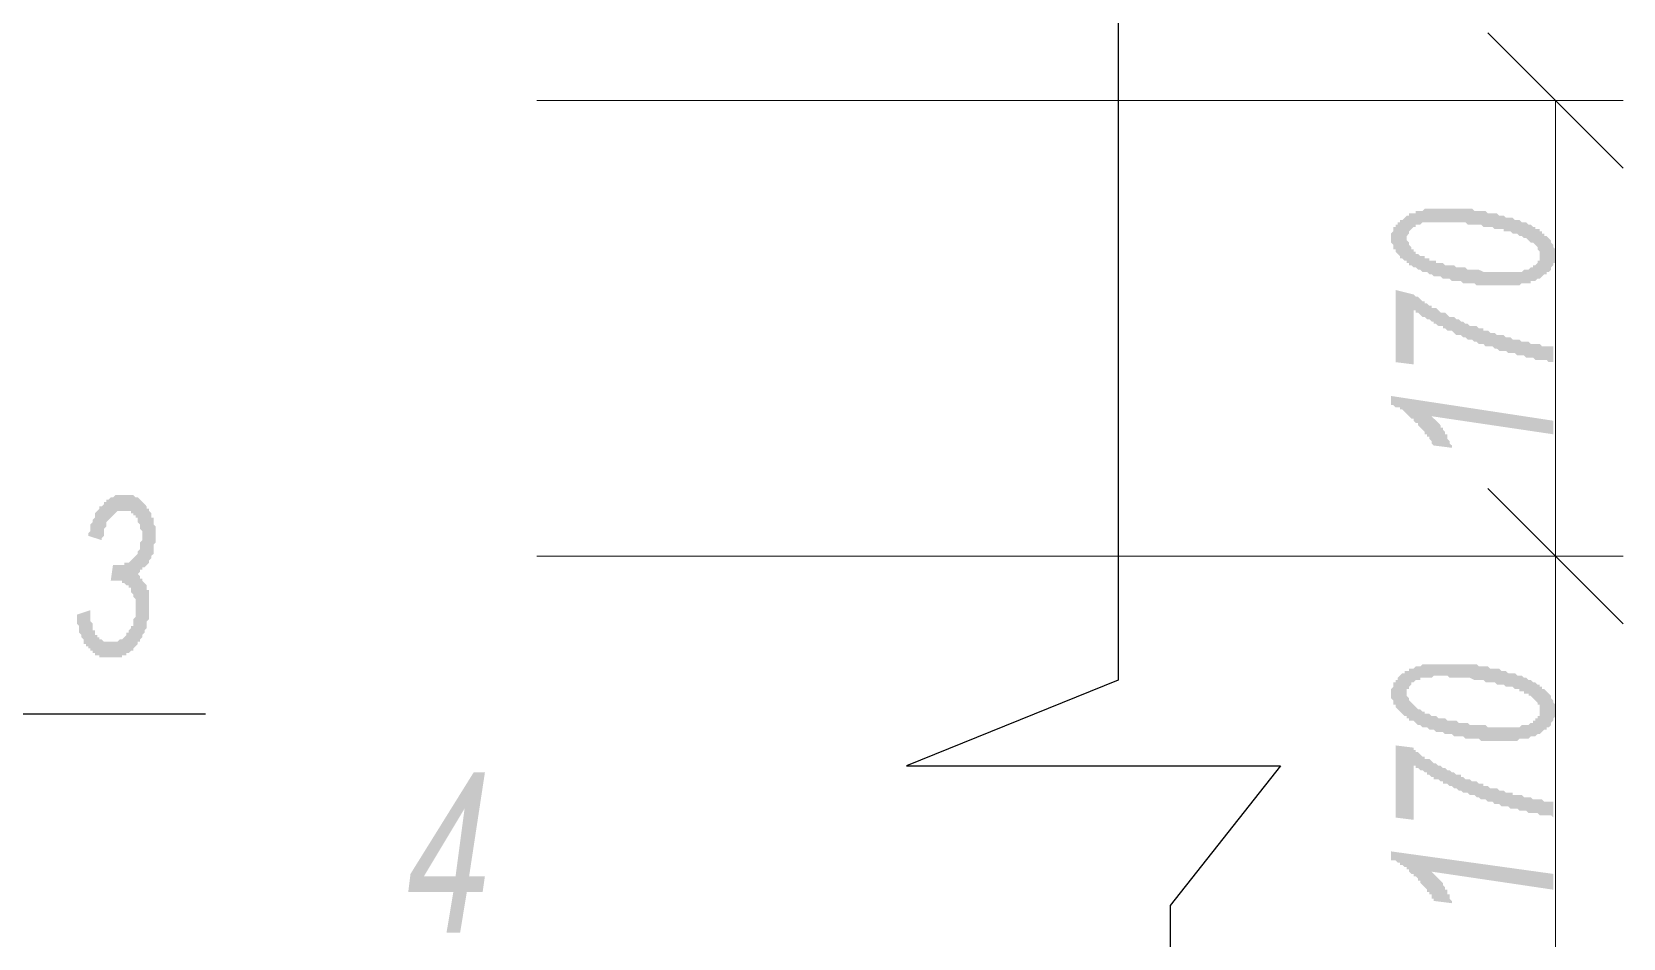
# Model space of a CAD drawing. Header units: millimetres. Extents: x 1372 to 666090, y 1285 to 31551.
# Drawn here: x 610493 to 613438, y 8810 to 10487 of the extents above; entities that cross this region are included whole.
import ezdxf

# ---------------------------------------------------------------- set-up
doc = ezdxf.new("R2010")
doc.units = ezdxf.units.MM
doc.layers.add('PDF _0', color=7, linetype='Continuous')
doc.layers.add('PDF _Аннотация - Текст_Ном._пера__1', color=7, linetype='Continuous')

msp = doc.modelspace()

# ---------------------------------------------------------------- hatches: boundary and pattern name
at = {"layer": 'PDF _0', "transparency": 33554559}
h = msp.add_hatch(color=256, dxfattribs=at)
h.paths.add_polyline_path([(613208.3, 10017.2), (613204.1, 10017.2), (613199.9, 10017.2), (613199.9, 10017.2), (613195.8, 10017.2), (613191.6, 10017.2), (613187.4, 10017.2), (613183.2, 10017.2), (613179.1, 10017.2), (613174.9, 10017.2), (613170.7, 10017.2), (613166.6, 10017.2), (613162.4, 10021.4), (613158.2, 10021.4), (613154, 10021.4), (613149.9, 10021.4), (613145.7, 10021.4), (613141.5, 10021.4), (613137.4, 10025.6), (613133.2, 10025.6), (613129, 10025.6), (613124.8, 10025.6), (613120.7, 10025.6), (613116.5, 10029.8), (613112.3, 10029.8), (613108.2, 10029.8), (613104, 10029.8), (613099.8, 10033.9), (613095.7, 10033.9), (613091.5, 10033.9), (613087.3, 10033.9), (613083.1, 10038.1), (613083.1, 10038.1), (613079, 10038.1), (613074.8, 10042.3), (613070.6, 10042.3), (613070.6, 10042.3), (613066.5, 10042.3), (613062.3, 10046.4), (613058.1, 10046.4), (613053.9, 10050.6), (613053.9, 10050.6), (613049.8, 10050.6), (613045.6, 10054.8), (613041.4, 10054.8), (613041.4, 10059), (613037.3, 10059), (613037.3, 10063.1), (613033.1, 10063.1), (613033.1, 10063.1), (613028.9, 10067.3), (613024.7, 10067.3), (613024.7, 10071.5), (613020.6, 10075.6), (613020.6, 10075.6), (613016.4, 10079.8), (613016.4, 10079.8), (613016.4, 10084), (613012.2, 10084), (613012.2, 10088.2), (613012.2, 10088.2), (613012.2, 10092.3), (613008.1, 10096.5), (613008.1, 10096.5), (613008.1, 10100.7), (613008.1, 10104.8), (613008.1, 10109), (613008.1, 10109), (613008.1, 10113.2), (613012.2, 10117.4), (613012.2, 10117.4), (613012.2, 10121.5), (613012.2, 10125.7), (613016.4, 10125.7), (613016.4, 10129.9), (613020.6, 10129.9), (613020.6, 10134), (613024.7, 10134), (613024.7, 10138.2), (613028.9, 10138.2), (613033.1, 10142.4), (613033.1, 10142.4), (613037.3, 10146.6), (613041.4, 10146.6), (613041.4, 10150.7), (613045.6, 10150.7), (613049.8, 10150.7), (613053.9, 10150.7), (613053.9, 10154.9), (613058.1, 10154.9), (613062.3, 10154.9), (613066.5, 10154.9), (613070.6, 10159.1), (613074.8, 10159.1), (613079, 10159.1), (613083.1, 10159.1), (613087.3, 10159.1), (613091.5, 10159.1), (613095.7, 10159.1), (613099.8, 10159.1), (613104, 10159.1), (613108.2, 10159.1), (613112.3, 10159.1), (613116.5, 10159.1), (613120.7, 10159.1), (613124.8, 10159.1), (613129, 10159.1), (613133.2, 10159.1), (613137.4, 10159.1), (613141.5, 10159.1), (613145.7, 10159.1), (613149.9, 10159.1), (613154, 10159.1), (613158.2, 10159.1), (613162.4, 10154.9), (613166.6, 10154.9), (613170.7, 10154.9), (613170.7, 10154.9), (613174.9, 10154.9), (613179.1, 10154.9), (613183.2, 10154.9), (613187.4, 10150.7), (613191.6, 10150.7), (613195.8, 10150.7), (613199.9, 10150.7), (613204.1, 10150.7), (613204.1, 10150.7), (613208.3, 10146.6), (613212.4, 10146.6), (613216.6, 10146.6), (613220.8, 10142.4), (613225, 10142.4), (613229.1, 10142.4), (613233.3, 10142.4), (613237.5, 10138.2), (613241.6, 10138.2), (613245.8, 10138.2), (613250, 10134), (613254.2, 10134), (613258.3, 10134), (613262.5, 10129.9), (613262.5, 10129.9), (613266.7, 10129.9), (613270.8, 10125.7), (613275, 10125.7), (613275, 10121.5), (613279.2, 10121.5), (613283.4, 10121.5), (613283.4, 10117.4), (613287.5, 10117.4), (613287.5, 10113.2), (613291.7, 10113.2), (613291.7, 10109), (613295.9, 10109), (613300, 10104.8), (613300, 10104.8), (613304.2, 10100.7), (613304.2, 10096.5), (613304.2, 10096.5), (613308.4, 10092.3), (613308.4, 10092.3), (613308.4, 10088.2), (613312.6, 10084), (613312.6, 10084), (613312.6, 10079.8), (613312.6, 10075.6), (613312.6, 10075.6), (613312.6, 10071.5), (613312.6, 10067.3), (613312.6, 10067.3), (613312.6, 10063.1), (613312.6, 10059), (613308.4, 10059), (613308.4, 10054.8), (613308.4, 10054.8), (613304.2, 10050.6), (613304.2, 10046.4), (613304.2, 10046.4), (613300, 10042.3), (613295.9, 10042.3), (613295.9, 10038.1), (613291.7, 10038.1), (613287.5, 10033.9), (613287.5, 10033.9), (613283.4, 10029.8), (613279.2, 10029.8), (613279.2, 10029.8), (613275, 10025.6), (613270.8, 10025.6), (613266.7, 10025.6), (613266.7, 10021.4), (613262.5, 10021.4), (613258.3, 10021.4), (613254.2, 10021.4), (613250, 10021.4), (613245.8, 10017.2), (613241.6, 10017.2), (613237.5, 10017.2), (613233.3, 10017.2), (613229.1, 10017.2), (613225, 10017.2), (613220.8, 10017.2), (613216.6, 10017.2), (613208.3, 10017.2), (613208.3, 10017.2)], flags=0)
h.paths.add_polyline_path([(613220.8, 10042.3), (613225, 10042.3), (613229.1, 10042.3), (613233.3, 10042.3), (613237.5, 10042.3), (613241.6, 10042.3), (613245.8, 10042.3), (613250, 10042.3), (613254.2, 10046.4), (613258.3, 10046.4), (613258.3, 10046.4), (613262.5, 10046.4), (613266.7, 10050.6), (613270.8, 10050.6), (613270.8, 10054.8), (613275, 10054.8), (613275, 10054.8), (613279.2, 10059), (613279.2, 10063.1), (613283.4, 10063.1), (613283.4, 10067.3), (613283.4, 10071.5), (613283.4, 10071.5), (613283.4, 10071.5), (613283.4, 10075.6), (613283.4, 10079.8), (613283.4, 10079.8), (613279.2, 10084), (613279.2, 10088.2), (613279.2, 10088.2), (613275, 10092.3), (613275, 10092.3), (613270.8, 10096.5), (613266.7, 10096.5), (613262.5, 10100.7), (613262.5, 10100.7), (613262.5, 10100.7), (613258.3, 10104.8), (613254.2, 10104.8), (613254.2, 10104.8), (613250, 10109), (613245.8, 10109), (613245.8, 10109), (613241.6, 10113.2), (613237.5, 10113.2), (613233.3, 10113.2), (613229.1, 10117.4), (613225, 10117.4), (613220.8, 10117.4), (613216.6, 10117.4), (613216.6, 10121.5), (613212.4, 10121.5), (613204.1, 10121.5), (613199.9, 10121.5), (613195.8, 10125.7), (613191.6, 10125.7), (613187.4, 10125.7), (613183.2, 10125.7), (613179.1, 10125.7), (613174.9, 10129.9), (613170.7, 10129.9), (613166.6, 10129.9), (613162.4, 10129.9), (613154, 10129.9), (613149.9, 10129.9), (613145.7, 10134), (613141.5, 10134), (613137.4, 10134), (613133.2, 10134), (613129, 10134), (613124.8, 10134), (613124.8, 10134), (613120.7, 10134), (613116.5, 10134), (613112.3, 10134), (613108.2, 10134), (613104, 10134), (613104, 10134), (613099.8, 10134), (613095.7, 10134), (613087.3, 10134), (613083.1, 10134), (613079, 10134), (613074.8, 10134), (613070.6, 10134), (613066.5, 10134), (613062.3, 10129.9), (613062.3, 10129.9), (613058.1, 10129.9), (613053.9, 10129.9), (613053.9, 10125.7), (613049.8, 10125.7), (613045.6, 10121.5), (613045.6, 10121.5), (613041.4, 10117.4), (613041.4, 10117.4), (613041.4, 10113.2), (613037.3, 10109), (613037.3, 10109), (613037.3, 10104.8), (613037.3, 10104.8), (613037.3, 10100.7), (613037.3, 10100.7), (613041.4, 10096.5), (613041.4, 10092.3), (613041.4, 10092.3), (613045.6, 10088.2), (613045.6, 10084), (613049.8, 10084), (613049.8, 10079.8), (613053.9, 10079.8), (613053.9, 10075.6), (613058.1, 10075.6), (613062.3, 10071.5), (613066.5, 10071.5), (613070.6, 10071.5), (613070.6, 10067.3), (613074.8, 10067.3), (613079, 10067.3), (613079, 10063.1), (613083.1, 10063.1), (613087.3, 10063.1), (613091.5, 10063.1), (613091.5, 10059), (613095.7, 10059), (613099.8, 10059), (613104, 10059), (613108.2, 10054.8), (613112.3, 10054.8), (613116.5, 10054.8), (613120.7, 10054.8), (613124.8, 10054.8), (613129, 10050.6), (613133.2, 10050.6), (613137.4, 10050.6), (613145.7, 10050.6), (613149.9, 10046.4), (613154, 10046.4), (613158.2, 10046.4), (613162.4, 10046.4), (613166.6, 10046.4), (613170.7, 10046.4), (613179.1, 10042.3), (613183.2, 10042.3), (613187.4, 10042.3), (613191.6, 10042.3), (613195.8, 10042.3), (613195.8, 10042.3), (613199.9, 10042.3), (613204.1, 10042.3), (613208.3, 10042.3), (613212.4, 10042.3), (613216.6, 10042.3), (613216.6, 10042.3), (613220.8, 10042.3)], flags=0)
for points in [[(613308.4, 9875.4), (613304.2, 9875.4), (613300, 9875.4), (613295.9, 9879.6), (613291.7, 9879.6), (613291.7, 9879.6), (613287.5, 9879.6), (613283.4, 9879.6), (613279.2, 9879.6), (613275, 9879.6), (613270.8, 9883.8), (613266.7, 9883.8), (613262.5, 9883.8), (613258.3, 9883.8), (613254.2, 9887.9), (613250, 9887.9), (613245.8, 9887.9), (613241.6, 9887.9), (613237.5, 9892.1), (613233.3, 9892.1), (613233.3, 9892.1), (613229.1, 9892.1), (613225, 9892.1), (613220.8, 9896.3), (613216.6, 9896.3), (613212.4, 9896.3), (613208.3, 9896.3), (613204.1, 9900.4), (613199.9, 9900.4), (613199.9, 9900.4), (613195.8, 9904.6), (613191.6, 9904.6), (613187.4, 9904.6), (613183.2, 9904.6), (613179.1, 9908.8), (613174.9, 9908.8), (613170.7, 9908.8), (613166.6, 9913), (613166.6, 9913), (613162.4, 9913), (613158.2, 9917.1), (613154, 9917.1), (613149.9, 9917.1), (613145.7, 9921.3), (613141.5, 9921.3), (613137.4, 9925.5), (613133.2, 9925.5), (613133.2, 9925.5), (613129, 9925.5), (613124.8, 9929.6), (613124.8, 9929.6), (613120.7, 9933.8), (613116.5, 9933.8), (613112.3, 9933.8), (613108.2, 9938), (613104, 9938), (613104, 9942.2), (613099.8, 9942.2), (613095.7, 9942.2), (613091.5, 9946.3), (613087.3, 9946.3), (613087.3, 9950.5), (613083.1, 9950.5), (613079, 9954.7), (613074.8, 9954.7), (613074.8, 9954.7), (613070.6, 9958.8), (613066.5, 9958.8), (613062.3, 9963), (613062.3, 9963), (613058.1, 9967.2), (613053.9, 9967.2), (613053.9, 9971.4), (613049.8, 9971.4), (613049.8, 9971.4), (613049.8, 9871.2), (613016.4, 9875.4), (613016.4, 10008.9), (613049.8, 10000.6), (613049.8, 10000.6), (613053.9, 9996.4), (613053.9, 9996.4), (613058.1, 9996.4), (613062.3, 9992.2), (613062.3, 9992.2), (613066.5, 9988), (613070.6, 9988), (613070.6, 9983.9), (613074.8, 9983.9), (613079, 9979.7), (613083.1, 9979.7), (613083.1, 9975.5), (613087.3, 9975.5), (613091.5, 9975.5), (613095.7, 9971.4), (613095.7, 9971.4), (613099.8, 9967.2), (613104, 9967.2), (613108.2, 9967.2), (613112.3, 9963), (613112.3, 9963), (613116.5, 9958.8), (613120.7, 9958.8), (613124.8, 9958.8), (613129, 9954.7), (613133.2, 9954.7), (613137.4, 9950.5), (613137.4, 9950.5), (613141.5, 9950.5), (613145.7, 9946.3), (613149.9, 9946.3), (613154, 9942.2), (613158.2, 9942.2), (613162.4, 9942.2), (613166.6, 9942.2), (613170.7, 9938), (613174.9, 9938), (613179.1, 9938), (613179.1, 9933.8), (613183.2, 9933.8), (613187.4, 9933.8), (613191.6, 9929.6), (613195.8, 9929.6), (613199.9, 9929.6), (613204.1, 9925.5), (613208.3, 9925.5), (613212.4, 9925.5), (613216.6, 9925.5), (613220.8, 9921.3), (613225, 9921.3), (613229.1, 9921.3), (613233.3, 9917.1), (613233.3, 9917.1), (613237.5, 9917.1), (613241.6, 9917.1), (613245.8, 9917.1), (613250, 9913), (613254.2, 9913), (613258.3, 9913), (613262.5, 9913), (613266.7, 9908.8), (613270.8, 9908.8), (613275, 9908.8), (613279.2, 9908.8), (613279.2, 9908.8), (613283.4, 9908.8), (613287.5, 9904.6), (613291.7, 9904.6), (613295.9, 9904.6), (613300, 9904.6), (613304.2, 9904.6), (613308.4, 9904.6), (613308.4, 9904.6)], [(613308.4, 9741.9), (613083.1, 9775.3), (613083.1, 9775.3), (613087.3, 9771.1), (613087.3, 9771.1), (613091.5, 9767), (613091.5, 9767), (613095.7, 9762.8), (613095.7, 9762.8), (613099.8, 9758.6), (613099.8, 9754.4), (613104, 9754.4), (613104, 9750.3), (613104, 9750.3), (613108.2, 9746.1), (613108.2, 9741.9), (613112.3, 9741.9), (613112.3, 9737.8), (613112.3, 9733.6), (613116.5, 9729.4), (613116.5, 9729.4), (613116.5, 9725.2), (613120.7, 9721.1), (613120.7, 9716.9), (613120.7, 9716.9), (613087.3, 9721.1), (613087.3, 9721.1), (613083.1, 9725.2), (613083.1, 9729.4), (613083.1, 9729.4), (613079, 9733.6), (613079, 9737.8), (613074.8, 9737.8), (613074.8, 9741.9), (613070.6, 9741.9), (613070.6, 9746.1), (613066.5, 9750.3), (613066.5, 9750.3), (613062.3, 9754.4), (613062.3, 9754.4), (613058.1, 9758.6), (613058.1, 9762.8), (613053.9, 9762.8), (613049.8, 9767), (613049.8, 9771.1), (613045.6, 9771.1), (613041.4, 9775.3), (613041.4, 9775.3), (613037.3, 9779.5), (613037.3, 9779.5), (613033.1, 9783.6), (613033.1, 9783.6), (613028.9, 9787.8), (613028.9, 9787.8), (613024.7, 9787.8), (613024.7, 9792), (613020.6, 9792), (613016.4, 9792), (613012.2, 9796.2), (613008.1, 9796.2), (613008.1, 9796.2), (613008.1, 9812.8), (613308.4, 9767)], [(613308.4, 9032.8), (613304.2, 9037), (613300, 9037), (613295.9, 9037), (613291.7, 9037), (613291.7, 9037), (613287.5, 9037), (613283.4, 9037), (613279.2, 9041.1), (613275, 9041.1), (613270.8, 9041.1), (613266.7, 9041.1), (613262.5, 9041.1), (613258.3, 9045.3), (613254.2, 9045.3), (613250, 9045.3), (613245.8, 9045.3), (613241.6, 9049.5), (613237.5, 9049.5), (613233.3, 9049.5), (613233.3, 9049.5), (613229.1, 9049.5), (613225, 9053.7), (613220.8, 9053.7), (613216.6, 9053.7), (613212.4, 9053.7), (613208.3, 9057.8), (613204.1, 9057.8), (613199.9, 9057.8), (613199.9, 9057.8), (613195.8, 9062), (613191.6, 9062), (613187.4, 9062), (613183.2, 9066.2), (613179.1, 9066.2), (613174.9, 9066.2), (613170.7, 9070.3), (613166.6, 9070.3), (613166.6, 9070.3), (613162.4, 9074.5), (613158.2, 9074.5), (613154, 9074.5), (613149.9, 9078.7), (613145.7, 9078.7), (613141.5, 9078.7), (613137.4, 9082.8), (613133.2, 9082.8), (613133.2, 9082.8), (613129, 9087), (613124.8, 9087), (613124.8, 9087), (613120.7, 9091.2), (613116.5, 9091.2), (613112.3, 9095.4), (613108.2, 9095.4), (613104, 9095.4), (613104, 9099.5), (613099.8, 9099.5), (613095.7, 9103.7), (613091.5, 9103.7), (613087.3, 9103.7), (613087.3, 9107.9), (613083.1, 9107.9), (613079, 9112), (613074.8, 9112), (613074.8, 9116.2), (613070.6, 9116.2), (613066.5, 9120.4), (613062.3, 9120.4), (613062.3, 9120.4), (613058.1, 9124.6), (613053.9, 9124.6), (613053.9, 9128.7), (613049.8, 9128.7), (613049.8, 9132.9), (613049.8, 9028.6), (613016.4, 9032.8), (613016.4, 9166.3), (613049.8, 9162.1), (613049.8, 9157.9), (613053.9, 9157.9), (613053.9, 9153.8), (613058.1, 9153.8), (613062.3, 9149.6), (613062.3, 9149.6), (613066.5, 9145.4), (613070.6, 9145.4), (613070.6, 9141.2), (613074.8, 9141.2), (613079, 9141.2), (613083.1, 9137.1), (613083.1, 9137.1), (613087.3, 9132.9), (613091.5, 9132.9), (613095.7, 9128.7), (613095.7, 9128.7), (613099.8, 9128.7), (613104, 9124.6), (613108.2, 9124.6), (613112.3, 9120.4), (613112.3, 9120.4), (613116.5, 9120.4), (613120.7, 9116.2), (613124.8, 9116.2), (613129, 9112), (613133.2, 9112), (613137.4, 9112), (613137.4, 9107.9), (613141.5, 9107.9), (613145.7, 9103.7), (613149.9, 9103.7), (613154, 9103.7), (613158.2, 9099.5), (613162.4, 9099.5), (613166.6, 9099.5), (613170.7, 9095.4), (613174.9, 9095.4), (613179.1, 9095.4), (613179.1, 9091.2), (613183.2, 9091.2), (613187.4, 9091.2), (613191.6, 9087), (613195.8, 9087), (613199.9, 9087), (613204.1, 9087), (613208.3, 9082.8), (613212.4, 9082.8), (613216.6, 9082.8), (613220.8, 9078.7), (613225, 9078.7), (613229.1, 9078.7), (613233.3, 9078.7), (613233.3, 9074.5), (613237.5, 9074.5), (613241.6, 9074.5), (613245.8, 9074.5), (613250, 9074.5), (613254.2, 9070.3), (613258.3, 9070.3), (613262.5, 9070.3), (613266.7, 9070.3), (613270.8, 9066.2), (613275, 9066.2), (613279.2, 9066.2), (613279.2, 9066.2), (613283.4, 9066.2), (613287.5, 9066.2), (613291.7, 9062), (613295.9, 9062), (613300, 9062), (613304.2, 9062), (613308.4, 9062), (613308.4, 9062)], [(613308.4, 8899.3), (613083.1, 8932.7), (613083.1, 8932.7), (613087.3, 8928.5), (613087.3, 8928.5), (613091.5, 8924.3), (613091.5, 8924.3), (613095.7, 8920.2), (613095.7, 8920.2), (613099.8, 8916), (613099.8, 8916), (613104, 8911.8), (613104, 8907.7), (613104, 8907.7), (613108.2, 8903.5), (613108.2, 8899.3), (613112.3, 8899.3), (613112.3, 8895.1), (613112.3, 8891), (613116.5, 8891), (613116.5, 8886.8), (613116.5, 8882.6), (613120.7, 8878.5), (613120.7, 8878.5), (613120.7, 8874.3), (613087.3, 8878.5), (613087.3, 8882.6), (613083.1, 8882.6), (613083.1, 8886.8), (613083.1, 8891), (613079, 8891), (613079, 8895.1), (613074.8, 8895.1), (613074.8, 8899.3), (613070.6, 8903.5), (613070.6, 8903.5), (613066.5, 8907.7), (613066.5, 8907.7), (613062.3, 8911.8), (613062.3, 8916), (613058.1, 8916), (613058.1, 8920.2), (613053.9, 8924.3), (613049.8, 8924.3), (613049.8, 8928.5), (613045.6, 8928.5), (613041.4, 8932.7), (613041.4, 8936.9), (613037.3, 8936.9), (613037.3, 8941), (613033.1, 8941), (613033.1, 8941), (613028.9, 8945.2), (613028.9, 8945.2), (613024.7, 8945.2), (613024.7, 8949.4), (613020.6, 8949.4), (613016.4, 8953.5), (613012.2, 8953.5), (613008.1, 8953.5), (613008.1, 8953.5), (613008.1, 8970.2), (613308.4, 8928.5)]]:
    msp.add_hatch(color=256, dxfattribs=at).paths.add_polyline_path(points)
h = msp.add_hatch(color=256, dxfattribs=at)
h.paths.add_polyline_path([(613208.3, 9174.6), (613204.1, 9174.6), (613199.9, 9174.6), (613199.9, 9174.6), (613195.8, 9174.6), (613191.6, 9174.6), (613187.4, 9174.6), (613183.2, 9174.6), (613179.1, 9174.6), (613174.9, 9174.6), (613170.7, 9178.8), (613166.6, 9178.8), (613162.4, 9178.8), (613158.2, 9178.8), (613154, 9178.8), (613149.9, 9178.8), (613145.7, 9178.8), (613141.5, 9183), (613137.4, 9183), (613133.2, 9183), (613129, 9183), (613124.8, 9183), (613120.7, 9187.1), (613116.5, 9187.1), (613112.3, 9187.1), (613108.2, 9187.1), (613104, 9191.3), (613099.8, 9191.3), (613095.7, 9191.3), (613091.5, 9191.3), (613087.3, 9195.5), (613083.1, 9195.5), (613083.1, 9195.5), (613079, 9195.5), (613074.8, 9199.6), (613070.6, 9199.6), (613070.6, 9199.6), (613066.5, 9199.6), (613062.3, 9203.8), (613058.1, 9203.8), (613053.9, 9208), (613053.9, 9208), (613049.8, 9212.2), (613045.6, 9212.2), (613041.4, 9212.2), (613041.4, 9216.3), (613037.3, 9216.3), (613037.3, 9220.5), (613033.1, 9220.5), (613033.1, 9220.5), (613028.9, 9224.7), (613024.7, 9228.8), (613024.7, 9228.8), (613020.6, 9233), (613020.6, 9233), (613016.4, 9237.2), (613016.4, 9237.2), (613016.4, 9241.4), (613012.2, 9241.4), (613012.2, 9245.5), (613012.2, 9249.7), (613012.2, 9249.7), (613008.1, 9253.9), (613008.1, 9258), (613008.1, 9258), (613008.1, 9262.2), (613008.1, 9266.4), (613008.1, 9266.4), (613008.1, 9270.6), (613012.2, 9274.7), (613012.2, 9274.7), (613012.2, 9278.9), (613012.2, 9283.1), (613016.4, 9283.1), (613016.4, 9287.2), (613020.6, 9287.2), (613020.6, 9291.4), (613024.7, 9295.6), (613024.7, 9295.6), (613028.9, 9299.8), (613033.1, 9299.8), (613033.1, 9303.9), (613037.3, 9303.9), (613041.4, 9303.9), (613041.4, 9308.1), (613045.6, 9308.1), (613049.8, 9308.1), (613053.9, 9312.3), (613053.9, 9312.3), (613058.1, 9312.3), (613062.3, 9312.3), (613066.5, 9316.4), (613070.6, 9316.4), (613074.8, 9316.4), (613079, 9316.4), (613083.1, 9316.4), (613087.3, 9316.4), (613091.5, 9316.4), (613095.7, 9316.4), (613099.8, 9316.4), (613104, 9316.4), (613108.2, 9316.4), (613112.3, 9316.4), (613116.5, 9316.4), (613120.7, 9316.4), (613124.8, 9316.4), (613129, 9316.4), (613133.2, 9316.4), (613137.4, 9316.4), (613141.5, 9316.4), (613145.7, 9316.4), (613149.9, 9316.4), (613154, 9316.4), (613158.2, 9316.4), (613162.4, 9316.4), (613166.6, 9316.4), (613170.7, 9312.3), (613170.7, 9312.3), (613174.9, 9312.3), (613179.1, 9312.3), (613183.2, 9312.3), (613187.4, 9312.3), (613191.6, 9308.1), (613195.8, 9308.1), (613199.9, 9308.1), (613204.1, 9308.1), (613204.1, 9308.1), (613208.3, 9308.1), (613212.4, 9303.9), (613216.6, 9303.9), (613220.8, 9303.9), (613225, 9299.8), (613229.1, 9299.8), (613233.3, 9299.8), (613237.5, 9299.8), (613241.6, 9295.6), (613245.8, 9295.6), (613250, 9295.6), (613254.2, 9291.4), (613258.3, 9291.4), (613262.5, 9287.2), (613262.5, 9287.2), (613266.7, 9287.2), (613270.8, 9283.1), (613275, 9283.1), (613275, 9283.1), (613279.2, 9278.9), (613283.4, 9278.9), (613283.4, 9274.7), (613287.5, 9274.7), (613287.5, 9270.6), (613291.7, 9270.6), (613291.7, 9270.6), (613295.9, 9266.4), (613300, 9262.2), (613300, 9262.2), (613304.2, 9258), (613304.2, 9258), (613304.2, 9253.9), (613308.4, 9249.7), (613308.4, 9249.7), (613308.4, 9245.5), (613312.6, 9241.4), (613312.6, 9241.4), (613312.6, 9237.2), (613312.6, 9233), (613312.6, 9233), (613312.6, 9228.8), (613312.6, 9228.8), (613312.6, 9224.7), (613312.6, 9220.5), (613312.6, 9220.5), (613308.4, 9216.3), (613308.4, 9212.2), (613308.4, 9212.2), (613304.2, 9208), (613304.2, 9208), (613304.2, 9203.8), (613300, 9199.6), (613295.9, 9199.6), (613295.9, 9195.5), (613291.7, 9195.5), (613287.5, 9191.3), (613287.5, 9191.3), (613283.4, 9187.1), (613279.2, 9187.1), (613279.2, 9187.1), (613275, 9183), (613270.8, 9183), (613266.7, 9183), (613266.7, 9183), (613262.5, 9178.8), (613258.3, 9178.8), (613254.2, 9178.8), (613250, 9178.8), (613245.8, 9178.8), (613241.6, 9174.6), (613237.5, 9174.6), (613233.3, 9174.6), (613229.1, 9174.6), (613225, 9174.6), (613220.8, 9174.6), (613216.6, 9174.6), (613208.3, 9174.6), (613208.3, 9174.6)], flags=0)
h.paths.add_polyline_path([(613220.8, 9199.6), (613225, 9199.6), (613229.1, 9199.6), (613233.3, 9199.6), (613237.5, 9199.6), (613241.6, 9199.6), (613245.8, 9199.6), (613250, 9203.8), (613254.2, 9203.8), (613258.3, 9203.8), (613258.3, 9203.8), (613262.5, 9203.8), (613266.7, 9208), (613270.8, 9208), (613270.8, 9212.2), (613275, 9212.2), (613275, 9216.3), (613279.2, 9216.3), (613279.2, 9220.5), (613283.4, 9220.5), (613283.4, 9224.7), (613283.4, 9228.8), (613283.4, 9228.8), (613283.4, 9233), (613283.4, 9233), (613283.4, 9237.2), (613283.4, 9241.4), (613279.2, 9241.4), (613279.2, 9245.5), (613279.2, 9245.5), (613275, 9249.7), (613275, 9249.7), (613270.8, 9253.9), (613266.7, 9258), (613262.5, 9258), (613262.5, 9258), (613262.5, 9262.2), (613258.3, 9262.2), (613254.2, 9262.2), (613254.2, 9266.4), (613250, 9266.4), (613245.8, 9266.4), (613245.8, 9270.6), (613241.6, 9270.6), (613237.5, 9270.6), (613233.3, 9274.7), (613229.1, 9274.7), (613225, 9274.7), (613220.8, 9274.7), (613216.6, 9278.9), (613216.6, 9278.9), (613212.4, 9278.9), (613204.1, 9278.9), (613199.9, 9283.1), (613195.8, 9283.1), (613191.6, 9283.1), (613187.4, 9283.1), (613183.2, 9283.1), (613179.1, 9287.2), (613174.9, 9287.2), (613170.7, 9287.2), (613166.6, 9287.2), (613162.4, 9287.2), (613154, 9291.4), (613149.9, 9291.4), (613145.7, 9291.4), (613141.5, 9291.4), (613137.4, 9291.4), (613133.2, 9291.4), (613129, 9291.4), (613124.8, 9291.4), (613124.8, 9291.4), (613120.7, 9291.4), (613116.5, 9291.4), (613112.3, 9295.6), (613108.2, 9295.6), (613104, 9295.6), (613104, 9295.6), (613099.8, 9295.6), (613095.7, 9295.6), (613087.3, 9295.6), (613083.1, 9291.4), (613079, 9291.4), (613074.8, 9291.4), (613070.6, 9291.4), (613066.5, 9291.4), (613062.3, 9291.4), (613062.3, 9287.2), (613058.1, 9287.2), (613053.9, 9287.2), (613053.9, 9287.2), (613049.8, 9283.1), (613045.6, 9283.1), (613045.6, 9278.9), (613041.4, 9274.7), (613041.4, 9274.7), (613041.4, 9270.6), (613037.3, 9270.6), (613037.3, 9266.4), (613037.3, 9262.2), (613037.3, 9262.2), (613037.3, 9258), (613037.3, 9258), (613041.4, 9253.9), (613041.4, 9249.7), (613041.4, 9249.7), (613045.6, 9245.5), (613045.6, 9245.5), (613049.8, 9241.4), (613049.8, 9241.4), (613053.9, 9237.2), (613053.9, 9237.2), (613058.1, 9233), (613062.3, 9233), (613066.5, 9228.8), (613070.6, 9228.8), (613070.6, 9224.7), (613074.8, 9224.7), (613079, 9224.7), (613079, 9224.7), (613083.1, 9220.5), (613087.3, 9220.5), (613091.5, 9220.5), (613091.5, 9220.5), (613095.7, 9216.3), (613099.8, 9216.3), (613104, 9216.3), (613108.2, 9216.3), (613112.3, 9212.2), (613116.5, 9212.2), (613120.7, 9212.2), (613124.8, 9212.2), (613129, 9212.2), (613133.2, 9208), (613137.4, 9208), (613145.7, 9208), (613149.9, 9208), (613154, 9203.8), (613158.2, 9203.8), (613162.4, 9203.8), (613166.6, 9203.8), (613170.7, 9203.8), (613179.1, 9203.8), (613183.2, 9203.8), (613187.4, 9199.6), (613191.6, 9199.6), (613195.8, 9199.6), (613195.8, 9199.6), (613199.9, 9199.6), (613204.1, 9199.6), (613208.3, 9199.6), (613212.4, 9199.6), (613216.6, 9199.6), (613216.6, 9199.6), (613220.8, 9199.6)], flags=0)
at = {"layer": 'PDF _Аннотация - Текст_Ном._пера__1', "transparency": 33554559}
msp.add_hatch(color=256, dxfattribs=at).paths.add_polyline_path([(610576.1, 9408.2), (610601.2, 9416.6), (610601.2, 9408.2), (610601.2, 9404), (610601.2, 9399.9), (610601.2, 9395.7), (610605.3, 9391.5), (610605.3, 9387.4), (610605.3, 9383.2), (610605.3, 9379), (610609.5, 9379), (610609.5, 9374.8), (610609.5, 9370.7), (610613.7, 9370.7), (610613.7, 9370.7), (610613.7, 9366.5), (610617.8, 9366.5), (610617.8, 9362.3), (610622, 9362.3), (610626.2, 9358.2), (610626.2, 9358.2), (610630.4, 9358.2), (610634.5, 9358.2), (610634.5, 9358.2), (610638.7, 9358.2), (610642.9, 9358.2), (610642.9, 9358.2), (610647, 9358.2), (610651.2, 9358.2), (610651.2, 9358.2), (610655.4, 9362.3), (610655.4, 9362.3), (610659.6, 9362.3), (610663.7, 9366.5), (610663.7, 9366.5), (610667.9, 9370.7), (610667.9, 9374.8), (610672.1, 9374.8), (610672.1, 9379), (610676.2, 9383.2), (610676.2, 9387.4), (610680.4, 9387.4), (610680.4, 9391.5), (610680.4, 9395.7), (610680.4, 9399.9), (610684.6, 9404), (610684.6, 9408.2), (610684.6, 9412.4), (610684.6, 9416.6), (610684.6, 9420.7), (610684.6, 9420.7), (610684.6, 9424.9), (610684.6, 9429.1), (610684.6, 9433.2), (610684.6, 9437.4), (610680.4, 9441.6), (610680.4, 9445.8), (610680.4, 9445.8), (610676.2, 9449.9), (610676.2, 9454.1), (610676.2, 9458.3), (610672.1, 9458.3), (610672.1, 9462.4), (610667.9, 9462.4), (610663.7, 9466.6), (610663.7, 9466.6), (610659.6, 9466.6), (610659.6, 9470.8), (610655.4, 9470.8), (610651.2, 9470.8), (610647, 9470.8), (610647, 9470.8), (610642.9, 9470.8), (610642.9, 9470.8), (610638.7, 9470.8), (610642.9, 9500), (610647, 9500), (610647, 9500), (610651.2, 9500), (610655.4, 9500), (610655.4, 9500), (610659.6, 9500), (610663.7, 9500), (610663.7, 9504.2), (610667.9, 9504.2), (610672.1, 9504.2), (610672.1, 9504.2), (610676.2, 9508.3), (610676.2, 9508.3), (610680.4, 9512.5), (610680.4, 9512.5), (610684.6, 9516.7), (610684.6, 9516.7), (610688.8, 9520.8), (610688.8, 9525), (610692.9, 9529.2), (610692.9, 9533.4), (610692.9, 9533.4), (610692.9, 9537.5), (610692.9, 9541.7), (610697.1, 9545.9), (610697.1, 9550), (610697.1, 9554.2), (610697.1, 9558.4), (610697.1, 9562.6), (610692.9, 9566.7), (610692.9, 9570.9), (610692.9, 9570.9), (610692.9, 9575.1), (610688.8, 9579.2), (610688.8, 9583.4), (610688.8, 9587.6), (610684.6, 9587.6), (610684.6, 9591.8), (610680.4, 9591.8), (610680.4, 9595.9), (610676.2, 9595.9), (610676.2, 9600.1), (610672.1, 9600.1), (610667.9, 9600.1), (610667.9, 9600.1), (610663.7, 9600.1), (610663.7, 9600.1), (610659.6, 9600.1), (610655.4, 9600.1), (610655.4, 9600.1), (610651.2, 9600.1), (610647, 9595.9), (610647, 9595.9), (610642.9, 9591.8), (610642.9, 9591.8), (610638.7, 9587.6), (610638.7, 9587.6), (610634.5, 9583.4), (610634.5, 9583.4), (610630.4, 9579.2), (610630.4, 9575.1), (610630.4, 9570.9), (610626.2, 9566.7), (610626.2, 9566.7), (610626.2, 9562.6), (610626.2, 9558.4), (610626.2, 9554.2), (610622, 9550), (610622, 9545.9), (610597, 9554.2), (610597, 9558.4), (610601.2, 9562.6), (610601.2, 9566.7), (610601.2, 9570.9), (610601.2, 9575.1), (610605.3, 9579.2), (610605.3, 9583.4), (610605.3, 9583.4), (610609.5, 9587.6), (610609.5, 9591.8), (610609.5, 9595.9), (610613.7, 9600.1), (610613.7, 9600.1), (610617.8, 9604.3), (610617.8, 9608.4), (610622, 9608.4), (610622, 9608.4), (610626.2, 9612.6), (610626.2, 9616.8), (610630.4, 9616.8), (610630.4, 9621), (610634.5, 9621), (610634.5, 9621), (610638.7, 9625.1), (610642.9, 9625.1), (610642.9, 9625.1), (610647, 9629.3), (610651.2, 9629.3), (610651.2, 9629.3), (610655.4, 9629.3), (610659.6, 9629.3), (610659.6, 9629.3), (610663.7, 9629.3), (610667.9, 9629.3), (610672.1, 9629.3), (610672.1, 9629.3), (610676.2, 9629.3), (610680.4, 9629.3), (610680.4, 9629.3), (610684.6, 9625.1), (610688.8, 9625.1), (610688.8, 9625.1), (610692.9, 9621), (610692.9, 9621), (610697.1, 9616.8), (610697.1, 9616.8), (610701.3, 9612.6), (610701.3, 9612.6), (610705.4, 9608.4), (610705.4, 9608.4), (610705.4, 9604.3), (610709.6, 9604.3), (610709.6, 9600.1), (610713.8, 9595.9), (610713.8, 9591.8), (610713.8, 9587.6), (610718, 9587.6), (610718, 9583.4), (610718, 9579.2), (610718, 9575.1), (610722.1, 9570.9), (610722.1, 9566.7), (610722.1, 9562.6), (610722.1, 9558.4), (610722.1, 9554.2), (610722.1, 9550), (610722.1, 9545.9), (610722.1, 9541.7), (610718, 9537.5), (610718, 9533.4), (610718, 9529.2), (610718, 9525), (610718, 9520.8), (610713.8, 9516.7), (610713.8, 9516.7), (610713.8, 9512.5), (610709.6, 9508.3), (610709.6, 9508.3), (610709.6, 9504.2), (610705.4, 9500), (610705.4, 9500), (610701.3, 9495.8), (610697.1, 9495.8), (610697.1, 9491.6), (610692.9, 9491.6), (610692.9, 9487.5), (610688.8, 9483.3), (610688.8, 9483.3), (610688.8, 9483.3), (610692.9, 9479.1), (610692.9, 9475), (610697.1, 9475), (610697.1, 9470.8), (610701.3, 9466.6), (610701.3, 9466.6), (610705.4, 9462.4), (610705.4, 9458.3), (610705.4, 9454.1), (610709.6, 9454.1), (610709.6, 9449.9), (610709.6, 9445.8), (610709.6, 9441.6), (610709.6, 9437.4), (610709.6, 9433.2), (610709.6, 9429.1), (610709.6, 9424.9), (610709.6, 9420.7), (610709.6, 9416.6), (610709.6, 9412.4), (610709.6, 9408.2), (610709.6, 9404), (610709.6, 9399.9), (610709.6, 9399.9), (610705.4, 9395.7), (610705.4, 9391.5), (610705.4, 9387.4), (610705.4, 9383.2), (610701.3, 9379), (610701.3, 9374.8), (610701.3, 9374.8), (610697.1, 9370.7), (610697.1, 9366.5), (610692.9, 9362.3), (610692.9, 9358.2), (610688.8, 9358.2), (610688.8, 9358.2), (610688.8, 9354), (610684.6, 9349.8), (610684.6, 9349.8), (610680.4, 9345.6), (610680.4, 9341.5), (610676.2, 9341.5), (610676.2, 9341.5), (610672.1, 9337.3), (610667.9, 9337.3), (610667.9, 9333.1), (610663.7, 9333.1), (610659.6, 9333.1), (610659.6, 9329), (610655.4, 9329), (610655.4, 9329), (610651.2, 9329), (610647, 9329), (610647, 9329), (610642.9, 9329), (610638.7, 9329), (610638.7, 9329), (610634.5, 9329), (610630.4, 9329), (610626.2, 9329), (610626.2, 9329), (610622, 9329), (610617.8, 9329), (610617.8, 9333.1), (610613.7, 9333.1), (610609.5, 9333.1), (610609.5, 9337.3), (610605.3, 9337.3), (610605.3, 9341.5), (610601.2, 9341.5), (610601.2, 9345.6), (610597, 9345.6), (610597, 9349.8), (610592.8, 9349.8), (610592.8, 9354), (610588.6, 9354), (610588.6, 9358.2), (610588.6, 9362.3), (610584.5, 9366.5), (610584.5, 9366.5), (610584.5, 9370.7), (610580.3, 9374.8), (610580.3, 9379), (610580.3, 9383.2), (610580.3, 9387.4), (610576.1, 9391.5), (610576.1, 9395.7), (610576.1, 9399.9), (610576.1, 9404), (610576.1, 9408.2), (610576.1, 9408.2)])
h = msp.add_hatch(color=256, dxfattribs=at)
h.paths.add_polyline_path([(611260.2, 8820.1), (611272.8, 8895.1), (611189.3, 8895.1), (611193.5, 8928.5), (611310.3, 9116.2), (611331.2, 9116.2), (611302, 8924.3), (611331.2, 8924.3), (611327, 8895.1), (611297.8, 8895.1), (611285.3, 8820.1)], flags=0)
h.paths.add_polyline_path([(611276.9, 8924.3), (611293.6, 9049.5), (611218.5, 8924.3)], flags=0)

# ---------------------------------------------------------------- linework, layer by layer
at = {"layer": 'PDF _0', "lineweight": 25}
msp.add_lwpolyline([(612599.3, 6413.2), (611464.6, 6413.2), (611310.3, 6617.6), (611281.1, 6225.4), (611206, 6413.2), (606600.8, 6413.2), (606600.8, 9107.9), (606363, 9308.1), (606859.4, 9308.1), (606600.8, 9504.2), (606600.8, 11623.2), (609358.1, 11623.2), (609512.4, 11915.2), (609512.4, 11331.2), (609791.9, 11623.2), (612503.3, 11623.2), (612503.3, 9287.2), (612111.2, 9128.7), (612803.7, 9128.7), (612599.3, 8870.1)], close=True, dxfattribs=at)
at = {"layer": 'PDF _0', "lineweight": 9}
for points in [[(613437.7, 10234.2), (613187.4, 10484.4)], [(611427.1, 10359.3), (613437.7, 10359.3)], [(613312.6, 10359.3), (613312.6, 9516.7), (613312.6, 8674.1), (613312.6, 7831.4), (613312.6, 6993)], [(611427.1, 9516.7), (613437.7, 9516.7), (612365.7, 9516.7)]]:
    msp.add_lwpolyline(points, dxfattribs=at)
msp.add_lwpolyline([(613437.7, 9391.5), (613187.4, 9641.8)], close=True, dxfattribs=at)
at = {"layer": 'PDF _0', "lineweight": 25}
msp.add_lwpolyline([(608953.5, 8565.6), (610451, 9224.7), (610813.9, 9224.7)], dxfattribs=at)

doc.saveas('drawing.dxf')
